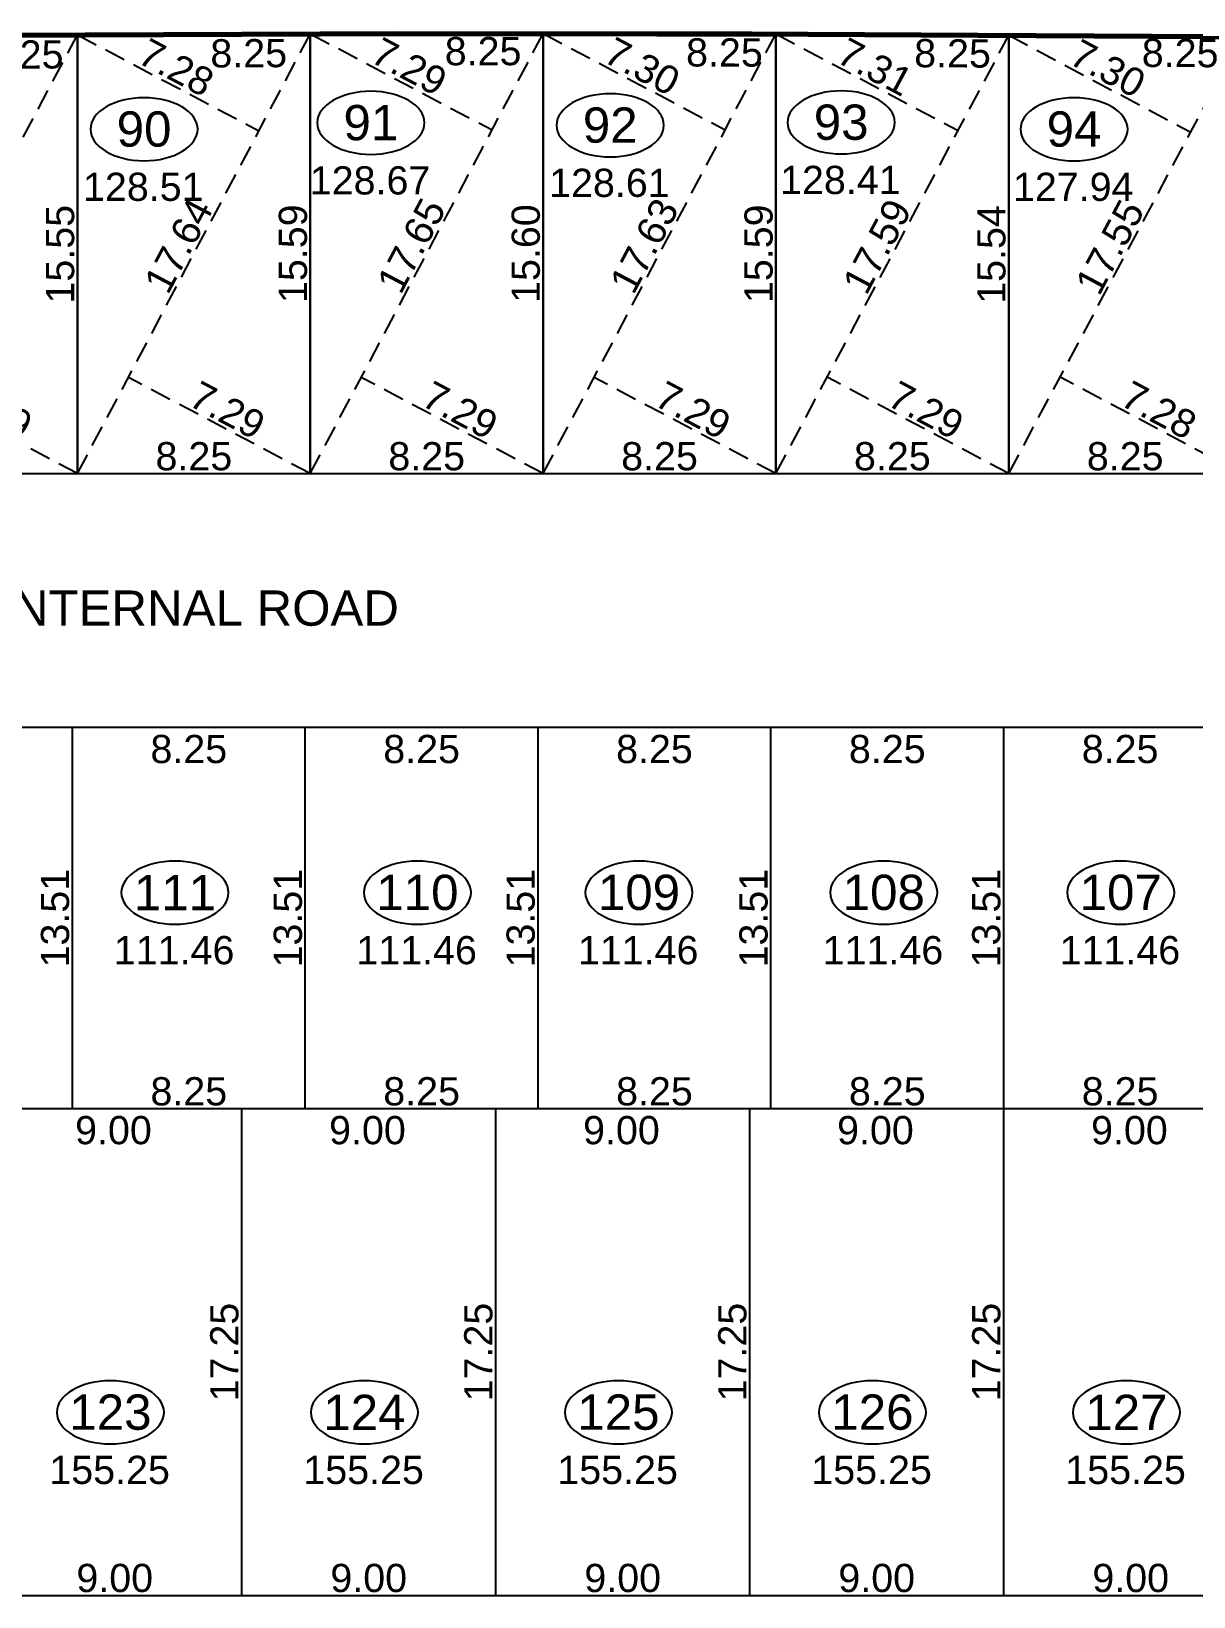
# Model space of a CAD drawing. Header units: millimetres. Extents: x 9625 to 10808, y -1607 to -1252.
# Drawn here: x 10498.4 to 10539.6, y -1369.6 to -1314.1 of the extents above; entities that cross this region are included whole.
import ezdxf

# ---------------------------------------------------------------- set-up
doc = ezdxf.new("R2010")
doc.units = ezdxf.units.MM
doc.header["$LTSCALE"] = 3
doc.header["$MEASUREMENT"] = 0
doc.header["$PDMODE"] = 35
doc.header["$PDSIZE"] = 1
doc.linetypes.add('HIDDEN', pattern=[0.375, 0.25, -0.125])
doc.layers.get('Defpoints').update_dxf_attribs({"linetype": 'HIDDEN'})
for name, color, linetype in [('DIM', 8, 'HIDDEN'), ('DIM1', 8, 'Continuous'), ('PLOT TEXT', 3, 'Continuous'), ('Text', 3, 'Continuous'), ('WALL', 6, 'Continuous')]:
    doc.layers.add(name, color=color, linetype=linetype)
doc.styles.add('ARIAL', font='arial.ttf')
doc.styles.get("Standard").update_dxf_attribs({"font": 'arial.ttf'})
doc.dimstyles.new('ISO-25', dxfattribs={"dimtxt": 1, "dimasz": 1, "dimexe": 0, "dimexo": 0, "dimgap": 0.1, "dimtad": 1, "dimzin": 0, "dimdsep": 46, "dimtxsty": 'Standard', "dimblk": 'NONE', "dimcen": 2.5, "dimse1": 1, "dimse2": 1, "dimclrd": 256, "dimclre": 256, "dimclrt": 3, "dimadec": 0, "dimazin": 0, "dimtfac": 1, "dimtmove": 0, "dimatfit": 3, "dimfxl": 1, "dimarcsym": 0})
doc.dimstyles.get("Standard").update_dxf_attribs({"dimtxt": 1, "dimasz": 0, "dimexe": 0, "dimexo": 0, "dimgap": 0.1, "dimtad": 1, "dimzin": 0, "dimdsep": 46, "dimtxsty": 'Standard', "dimcen": 0, "dimse1": 1, "dimse2": 1, "dimsd1": 1, "dimsd2": 1, "dimclrd": 256, "dimclre": 256, "dimclrt": 3, "dimadec": 0, "dimazin": 0, "dimtfac": 1, "dimtix": 1, "dimtofl": 0, "dimtmove": 2, "dimatfit": 3, "dimfxl": 1, "dimtolj": 1, "dimtzin": 0, "dimlwd": -1, "dimlwe": -1, "dimarcsym": 0})

# ---------------------------------------------------------------- blocks, each defined once
blk = doc.blocks.new('*D989')
at = {"layer": 'Defpoints', "color": 0}
for p in [(10532.888, -1352.321), (10541.138, -1352.321), (10541.138, -1352.321)]:
    blk.add_point(p, dxfattribs=at)
at = {"layer": 'DIM1', "color": 3, "insert": (10537.013, -1351.71), "char_height": 1, "attachment_point": 5}
blk.add_mtext('\\A1;8.25', dxfattribs=at)
blk = doc.blocks.new('*D988')
at = {"layer": 'Defpoints', "color": 0}
for p in [(10532.888, -1338.811), (10541.138, -1338.811), (10541.138, -1338.811)]:
    blk.add_point(p, dxfattribs=at)
at = {"layer": 'DIM1', "color": 3, "insert": (10537.013, -1339.578), "char_height": 1, "attachment_point": 5}
blk.add_mtext('\\A1;8.25', dxfattribs=at)
blk = doc.blocks.new('*D987')
at = {"layer": 'Defpoints', "color": 0}
for p in [(10532.888, -1338.811), (10532.888, -1338.811), (10532.888, -1352.321)]:
    blk.add_point(p, dxfattribs=at)
at = {"layer": 'DIM1', "color": 3, "insert": (10532.278, -1345.566), "char_height": 1, "attachment_point": 5, "rotation": 90}
blk.add_mtext('\\A1;13.51', dxfattribs=at)
blk = doc.blocks.new('*D986')
at = {"layer": 'Defpoints', "color": 0}
for p in [(10524.638, -1352.321), (10532.888, -1352.321), (10532.888, -1352.321)]:
    blk.add_point(p, dxfattribs=at)
at = {"layer": 'DIM1', "color": 3, "insert": (10528.763, -1351.71), "char_height": 1, "attachment_point": 5}
blk.add_mtext('\\A1;8.25', dxfattribs=at)
blk = doc.blocks.new('*D985')
at = {"layer": 'Defpoints', "color": 0}
for p in [(10524.638, -1338.811), (10532.888, -1338.811), (10532.888, -1338.811)]:
    blk.add_point(p, dxfattribs=at)
at = {"layer": 'DIM1', "color": 3, "insert": (10528.763, -1339.578), "char_height": 1, "attachment_point": 5}
blk.add_mtext('\\A1;8.25', dxfattribs=at)
blk = doc.blocks.new('*D984')
at = {"layer": 'Defpoints', "color": 0}
for p in [(10524.638, -1338.811), (10524.638, -1338.811), (10524.638, -1352.321)]:
    blk.add_point(p, dxfattribs=at)
at = {"layer": 'DIM1', "color": 3, "insert": (10524.028, -1345.566), "char_height": 1, "attachment_point": 5, "rotation": 90}
blk.add_mtext('\\A1;13.51', dxfattribs=at)
blk = doc.blocks.new('*D983')
at = {"layer": 'Defpoints', "color": 0}
for p in [(10516.388, -1352.321), (10524.638, -1352.321), (10524.638, -1352.321)]:
    blk.add_point(p, dxfattribs=at)
at = {"layer": 'DIM1', "color": 3, "insert": (10520.513, -1351.71), "char_height": 1, "attachment_point": 5}
blk.add_mtext('\\A1;8.25', dxfattribs=at)
blk = doc.blocks.new('*D982')
at = {"layer": 'Defpoints', "color": 0}
for p in [(10516.388, -1338.811), (10524.638, -1338.811), (10524.638, -1338.811)]:
    blk.add_point(p, dxfattribs=at)
at = {"layer": 'DIM1', "color": 3, "insert": (10520.513, -1339.578), "char_height": 1, "attachment_point": 5}
blk.add_mtext('\\A1;8.25', dxfattribs=at)
blk = doc.blocks.new('*D981')
at = {"layer": 'Defpoints', "color": 0}
for p in [(10516.388, -1338.811), (10516.388, -1338.811), (10516.388, -1352.321)]:
    blk.add_point(p, dxfattribs=at)
at = {"layer": 'DIM1', "color": 3, "insert": (10515.778, -1345.566), "char_height": 1, "attachment_point": 5, "rotation": 90}
blk.add_mtext('\\A1;13.51', dxfattribs=at)
blk = doc.blocks.new('*D980')
at = {"layer": 'Defpoints', "color": 0}
for p in [(10508.138, -1352.321), (10516.388, -1352.321), (10516.388, -1352.321)]:
    blk.add_point(p, dxfattribs=at)
at = {"layer": 'DIM1', "color": 3, "insert": (10512.263, -1351.71), "char_height": 1, "attachment_point": 5}
blk.add_mtext('\\A1;8.25', dxfattribs=at)
blk = doc.blocks.new('*D979')
at = {"layer": 'Defpoints', "color": 0}
for p in [(10508.138, -1338.811), (10516.388, -1338.811), (10516.388, -1338.811)]:
    blk.add_point(p, dxfattribs=at)
at = {"layer": 'DIM1', "color": 3, "insert": (10512.263, -1339.578), "char_height": 1, "attachment_point": 5}
blk.add_mtext('\\A1;8.25', dxfattribs=at)
blk = doc.blocks.new('*D978')
at = {"layer": 'Defpoints', "color": 0}
for p in [(10508.138, -1338.811), (10508.138, -1338.811), (10508.138, -1352.321)]:
    blk.add_point(p, dxfattribs=at)
at = {"layer": 'DIM1', "color": 3, "insert": (10507.528, -1345.566), "char_height": 1, "attachment_point": 5, "rotation": 90}
blk.add_mtext('\\A1;13.51', dxfattribs=at)
blk = doc.blocks.new('*D977')
at = {"layer": 'Defpoints', "color": 0}
for p in [(10499.888, -1352.321), (10508.138, -1352.321), (10508.138, -1352.321)]:
    blk.add_point(p, dxfattribs=at)
at = {"layer": 'DIM1', "color": 3, "insert": (10504.013, -1351.71), "char_height": 1, "attachment_point": 5}
blk.add_mtext('\\A1;8.25', dxfattribs=at)
blk = doc.blocks.new('*D976')
at = {"layer": 'Defpoints', "color": 0}
for p in [(10499.888, -1338.811), (10508.138, -1338.811), (10508.138, -1338.811)]:
    blk.add_point(p, dxfattribs=at)
at = {"layer": 'DIM1', "color": 3, "insert": (10504.013, -1339.578), "char_height": 1, "attachment_point": 5}
blk.add_mtext('\\A1;8.25', dxfattribs=at)
blk = doc.blocks.new('*D975')
at = {"layer": 'Defpoints', "color": 0}
for p in [(10499.888, -1338.811), (10499.888, -1338.811), (10499.888, -1352.321)]:
    blk.add_point(p, dxfattribs=at)
at = {"layer": 'DIM1', "color": 3, "insert": (10499.278, -1345.566), "char_height": 1, "attachment_point": 5, "rotation": 90}
blk.add_mtext('\\A1;13.51', dxfattribs=at)
blk = doc.blocks.new('*D974')
at = {"layer": 'Defpoints', "color": 0}
for p in [(10491.638, -1352.321), (10499.888, -1352.321), (10499.888, -1352.321)]:
    blk.add_point(p, dxfattribs=at)
at = {"layer": 'DIM1', "color": 3, "insert": (10495.763, -1351.71), "char_height": 1, "attachment_point": 5}
blk.add_mtext('\\A1;8.25', dxfattribs=at)
blk = doc.blocks.new('*D973')
at = {"layer": 'Defpoints', "color": 0}
for p in [(10491.638, -1338.811), (10499.888, -1338.811), (10499.888, -1338.811)]:
    blk.add_point(p, dxfattribs=at)
at = {"layer": 'DIM1', "color": 3, "insert": (10495.763, -1339.578), "char_height": 1, "attachment_point": 5}
blk.add_mtext('\\A1;8.25', dxfattribs=at)
blk = doc.blocks.new('*D940')
at = {"layer": 'Defpoints', "color": 0}
for p in [(10532.888, -1352.321), (10541.888, -1352.321), (10541.888, -1352.321)]:
    blk.add_point(p, dxfattribs=at)
at = {"layer": 'DIM1', "color": 3, "insert": (10537.343, -1353.087), "char_height": 1, "attachment_point": 5}
blk.add_mtext('\\A1;9.00', dxfattribs=at)
blk = doc.blocks.new('*D941')
at = {"layer": 'Defpoints', "color": 0}
for p in [(10532.888, -1369.571), (10541.888, -1369.571), (10541.888, -1369.571)]:
    blk.add_point(p, dxfattribs=at)
at = {"layer": 'DIM1', "color": 3, "insert": (10537.388, -1368.96), "char_height": 1, "attachment_point": 5}
blk.add_mtext('\\A1;9.00', dxfattribs=at)
blk = doc.blocks.new('*D937')
at = {"layer": 'Defpoints', "color": 0}
for p in [(10523.888, -1352.321), (10532.888, -1352.321), (10532.888, -1352.321)]:
    blk.add_point(p, dxfattribs=at)
at = {"layer": 'DIM1', "color": 3, "insert": (10528.343, -1353.087), "char_height": 1, "attachment_point": 5}
blk.add_mtext('\\A1;9.00', dxfattribs=at)
blk = doc.blocks.new('*D936')
at = {"layer": 'Defpoints', "color": 0}
for p in [(10532.888, -1352.321), (10532.888, -1352.321), (10532.888, -1369.571)]:
    blk.add_point(p, dxfattribs=at)
at = {"layer": 'DIM1', "color": 3, "insert": (10532.278, -1360.946), "char_height": 1, "attachment_point": 5, "rotation": 90}
blk.add_mtext('\\A1;17.25', dxfattribs=at)
blk = doc.blocks.new('*D938')
at = {"layer": 'Defpoints', "color": 0}
for p in [(10523.888, -1369.571), (10532.888, -1369.571), (10532.888, -1369.571)]:
    blk.add_point(p, dxfattribs=at)
at = {"layer": 'DIM1', "color": 3, "insert": (10528.388, -1368.96), "char_height": 1, "attachment_point": 5}
blk.add_mtext('\\A1;9.00', dxfattribs=at)
blk = doc.blocks.new('*D934')
at = {"layer": 'Defpoints', "color": 0}
for p in [(10514.888, -1352.321), (10523.888, -1352.321), (10523.888, -1352.321)]:
    blk.add_point(p, dxfattribs=at)
at = {"layer": 'DIM1', "color": 3, "insert": (10519.343, -1353.087), "char_height": 1, "attachment_point": 5}
blk.add_mtext('\\A1;9.00', dxfattribs=at)
blk = doc.blocks.new('*D933')
at = {"layer": 'Defpoints', "color": 0}
for p in [(10523.888, -1352.321), (10523.888, -1352.321), (10523.888, -1369.571)]:
    blk.add_point(p, dxfattribs=at)
at = {"layer": 'DIM1', "color": 3, "insert": (10523.278, -1360.946), "char_height": 1, "attachment_point": 5, "rotation": 90}
blk.add_mtext('\\A1;17.25', dxfattribs=at)
blk = doc.blocks.new('*D935')
at = {"layer": 'Defpoints', "color": 0}
for p in [(10514.888, -1369.571), (10523.888, -1369.571), (10523.888, -1369.571)]:
    blk.add_point(p, dxfattribs=at)
at = {"layer": 'DIM1', "color": 3, "insert": (10519.388, -1368.96), "char_height": 1, "attachment_point": 5}
blk.add_mtext('\\A1;9.00', dxfattribs=at)
blk = doc.blocks.new('*D931')
at = {"layer": 'Defpoints', "color": 0}
for p in [(10505.888, -1352.321), (10514.888, -1352.321), (10514.888, -1352.321)]:
    blk.add_point(p, dxfattribs=at)
at = {"layer": 'DIM1', "color": 3, "insert": (10510.343, -1353.087), "char_height": 1, "attachment_point": 5}
blk.add_mtext('\\A1;9.00', dxfattribs=at)
blk = doc.blocks.new('*D930')
at = {"layer": 'Defpoints', "color": 0}
for p in [(10514.888, -1352.321), (10514.888, -1352.321), (10514.888, -1369.571)]:
    blk.add_point(p, dxfattribs=at)
at = {"layer": 'DIM1', "color": 3, "insert": (10514.278, -1360.946), "char_height": 1, "attachment_point": 5, "rotation": 90}
blk.add_mtext('\\A1;17.25', dxfattribs=at)
blk = doc.blocks.new('*D932')
at = {"layer": 'Defpoints', "color": 0}
for p in [(10505.888, -1369.571), (10514.888, -1369.571), (10514.888, -1369.571)]:
    blk.add_point(p, dxfattribs=at)
at = {"layer": 'DIM1', "color": 3, "insert": (10510.388, -1368.96), "char_height": 1, "attachment_point": 5}
blk.add_mtext('\\A1;9.00', dxfattribs=at)
blk = doc.blocks.new('*D928')
at = {"layer": 'Defpoints', "color": 0}
for p in [(10496.888, -1352.321), (10505.888, -1352.321), (10505.888, -1352.321)]:
    blk.add_point(p, dxfattribs=at)
at = {"layer": 'DIM1', "color": 3, "insert": (10501.343, -1353.087), "char_height": 1, "attachment_point": 5}
blk.add_mtext('\\A1;9.00', dxfattribs=at)
blk = doc.blocks.new('*D927')
at = {"layer": 'Defpoints', "color": 0}
for p in [(10505.888, -1352.321), (10505.888, -1352.321), (10505.888, -1369.571)]:
    blk.add_point(p, dxfattribs=at)
at = {"layer": 'DIM1', "color": 3, "insert": (10505.278, -1360.946), "char_height": 1, "attachment_point": 5, "rotation": 90}
blk.add_mtext('\\A1;17.25', dxfattribs=at)
blk = doc.blocks.new('*D929')
at = {"layer": 'Defpoints', "color": 0}
for p in [(10496.888, -1369.571), (10505.888, -1369.571), (10505.888, -1369.571)]:
    blk.add_point(p, dxfattribs=at)
at = {"layer": 'DIM1', "color": 3, "insert": (10501.388, -1368.96), "char_height": 1, "attachment_point": 5}
blk.add_mtext('\\A1;9.00', dxfattribs=at)
blk = doc.blocks.new('*D279')
at = {"layer": 'Defpoints', "color": 0}
for p in [(10533.068, -1314.275), (10539.515, -1317.708), (10539.515, -1317.708)]:
    blk.add_point(p, dxfattribs=at)
at = {"layer": 'DIM', "lineweight": -2}
blk.add_line((10533.068, -1314.275), (10539.515, -1317.708), dxfattribs=at)
at = {"layer": 'DIM', "color": 3, "insert": (10536.579, -1315.452), "char_height": 1, "attachment_point": 5, "rotation": 331.9575}
blk.add_mtext('7.30', dxfattribs=at)
blk = doc.blocks.new('_None')
blk = doc.blocks.new('*D278')
at = {"layer": 'Defpoints', "color": 0}
for p in [(10534.892, -1326.388), (10534.892, -1326.388), (10541.318, -1329.811)]:
    blk.add_point(p, dxfattribs=at)
at = {"layer": 'DIM', "lineweight": -2}
blk.add_line((10541.318, -1329.811), (10534.892, -1326.388), dxfattribs=at)
at = {"layer": 'DIM', "color": 3, "insert": (10538.392, -1327.56), "char_height": 1, "attachment_point": 5, "rotation": 331.9575}
blk.add_mtext('7.28', dxfattribs=at)
blk = doc.blocks.new('*D277')
at = {"layer": 'Defpoints', "color": 0}
for p in [(10541.318, -1314.323), (10541.318, -1314.323), (10533.068, -1329.811)]:
    blk.add_point(p, dxfattribs=at)
at = {"layer": 'DIM', "lineweight": -2}
blk.add_line((10533.068, -1329.811), (10541.318, -1314.323), dxfattribs=at)
at = {"layer": 'DIM', "color": 3, "insert": (10536.654, -1321.78), "char_height": 1, "attachment_point": 5, "rotation": 61.9575}
blk.add_mtext('17.55', dxfattribs=at)
blk = doc.blocks.new('*D276')
at = {"layer": 'Defpoints', "color": 0}
for p in [(10524.818, -1314.225), (10531.274, -1317.654), (10531.274, -1317.654)]:
    blk.add_point(p, dxfattribs=at)
at = {"layer": 'DIM', "lineweight": -2}
blk.add_line((10524.818, -1314.225), (10531.274, -1317.654), dxfattribs=at)
at = {"layer": 'DIM', "color": 3, "insert": (10528.333, -1315.4), "char_height": 1, "attachment_point": 5, "rotation": 332.0311}
blk.add_mtext('7.31', dxfattribs=at)
blk = doc.blocks.new('*D275')
at = {"layer": 'Defpoints', "color": 0}
for p in [(10526.633, -1326.394), (10526.633, -1326.394), (10533.068, -1329.811)]:
    blk.add_point(p, dxfattribs=at)
at = {"layer": 'DIM', "lineweight": -2}
blk.add_line((10533.068, -1329.811), (10526.633, -1326.394), dxfattribs=at)
at = {"layer": 'DIM', "color": 3, "insert": (10530.137, -1327.563), "char_height": 1, "attachment_point": 5, "rotation": 332.0311}
blk.add_mtext('7.29', dxfattribs=at)
blk = doc.blocks.new('*D274')
at = {"layer": 'Defpoints', "color": 0}
for p in [(10533.068, -1314.275), (10533.068, -1314.275), (10524.818, -1329.811)]:
    blk.add_point(p, dxfattribs=at)
at = {"layer": 'DIM', "lineweight": -2}
blk.add_line((10524.818, -1329.811), (10533.068, -1314.275), dxfattribs=at)
at = {"layer": 'DIM', "color": 3, "insert": (10528.404, -1321.756), "char_height": 1, "attachment_point": 5, "rotation": 62.0311}
blk.add_mtext('17.59', dxfattribs=at)
blk = doc.blocks.new('*D273')
at = {"layer": 'Defpoints', "color": 0}
for p in [(10516.568, -1314.213), (10523.018, -1317.627), (10523.018, -1317.627)]:
    blk.add_point(p, dxfattribs=at)
at = {"layer": 'DIM', "lineweight": -2}
blk.add_line((10516.568, -1314.213), (10523.018, -1317.627), dxfattribs=at)
at = {"layer": 'DIM', "color": 3, "insert": (10520.079, -1315.38), "char_height": 1, "attachment_point": 5, "rotation": 332.1061}
blk.add_mtext('7.30', dxfattribs=at)
blk = doc.blocks.new('*D272')
at = {"layer": 'Defpoints', "color": 0}
for p in [(10518.374, -1326.4), (10518.374, -1326.4), (10524.818, -1329.811)]:
    blk.add_point(p, dxfattribs=at)
at = {"layer": 'DIM', "lineweight": -2}
blk.add_line((10524.818, -1329.811), (10518.374, -1326.4), dxfattribs=at)
at = {"layer": 'DIM', "color": 3, "insert": (10521.882, -1327.566), "char_height": 1, "attachment_point": 5, "rotation": 332.1061}
blk.add_mtext('7.29', dxfattribs=at)
blk = doc.blocks.new('*D271')
at = {"layer": 'Defpoints', "color": 0}
for p in [(10524.818, -1314.225), (10524.818, -1314.225), (10516.568, -1329.811)]:
    blk.add_point(p, dxfattribs=at)
at = {"layer": 'DIM', "lineweight": -2}
blk.add_line((10516.568, -1329.811), (10524.818, -1314.225), dxfattribs=at)
at = {"layer": 'DIM', "color": 3, "insert": (10520.153, -1321.732), "char_height": 1, "attachment_point": 5, "rotation": 62.1061}
blk.add_mtext('17.63', dxfattribs=at)
blk = doc.blocks.new('*D270')
at = {"layer": 'Defpoints', "color": 0}
for p in [(10508.318, -1314.222), (10514.761, -1317.63), (10514.761, -1317.63)]:
    blk.add_point(p, dxfattribs=at)
at = {"layer": 'DIM', "lineweight": -2}
blk.add_line((10508.318, -1314.222), (10514.761, -1317.63), dxfattribs=at)
at = {"layer": 'DIM', "color": 3, "insert": (10511.825, -1315.386), "char_height": 1, "attachment_point": 5, "rotation": 332.1246}
blk.add_mtext('7.29', dxfattribs=at)
blk = doc.blocks.new('*D269')
at = {"layer": 'Defpoints', "color": 0}
for p in [(10510.122, -1326.401), (10510.122, -1326.401), (10516.568, -1329.811)]:
    blk.add_point(p, dxfattribs=at)
at = {"layer": 'DIM', "lineweight": -2}
blk.add_line((10516.568, -1329.811), (10510.122, -1326.401), dxfattribs=at)
at = {"layer": 'DIM', "color": 3, "insert": (10513.63, -1327.566), "char_height": 1, "attachment_point": 5, "rotation": 332.1246}
blk.add_mtext('7.29', dxfattribs=at)
blk = doc.blocks.new('*D268')
at = {"layer": 'Defpoints', "color": 0}
for p in [(10516.568, -1314.213), (10516.568, -1314.213), (10508.318, -1329.811)]:
    blk.add_point(p, dxfattribs=at)
at = {"layer": 'DIM', "lineweight": -2}
blk.add_line((10508.318, -1329.811), (10516.568, -1314.213), dxfattribs=at)
at = {"layer": 'DIM', "color": 3, "insert": (10511.904, -1321.727), "char_height": 1, "attachment_point": 5, "rotation": 62.1246}
blk.add_mtext('17.65', dxfattribs=at)
blk = doc.blocks.new('*D267')
at = {"layer": 'Defpoints', "color": 0}
for p in [(10500.068, -1314.257), (10506.499, -1317.66), (10506.499, -1317.66)]:
    blk.add_point(p, dxfattribs=at)
at = {"layer": 'DIM', "lineweight": -2}
blk.add_line((10500.068, -1314.257), (10506.499, -1317.66), dxfattribs=at)
at = {"layer": 'DIM', "color": 3, "insert": (10503.569, -1315.418), "char_height": 1, "attachment_point": 5, "rotation": 332.1118}
blk.add_mtext('7.28', dxfattribs=at)
blk = doc.blocks.new('*D266')
at = {"layer": 'Defpoints', "color": 0}
for p in [(10501.873, -1326.4), (10501.873, -1326.4), (10508.318, -1329.811)]:
    blk.add_point(p, dxfattribs=at)
at = {"layer": 'DIM', "lineweight": -2}
blk.add_line((10508.318, -1329.811), (10501.873, -1326.4), dxfattribs=at)
at = {"layer": 'DIM', "color": 3, "insert": (10505.381, -1327.566), "char_height": 1, "attachment_point": 5, "rotation": 332.1118}
blk.add_mtext('7.29', dxfattribs=at)
blk = doc.blocks.new('*D265')
at = {"layer": 'Defpoints', "color": 0}
for p in [(10508.318, -1314.222), (10508.318, -1314.222), (10500.068, -1329.811)]:
    blk.add_point(p, dxfattribs=at)
at = {"layer": 'DIM', "lineweight": -2}
blk.add_line((10500.068, -1329.811), (10508.318, -1314.222), dxfattribs=at)
at = {"layer": 'DIM', "color": 3, "insert": (10503.654, -1321.731), "char_height": 1, "attachment_point": 5, "rotation": 62.1118}
blk.add_mtext('17.64', dxfattribs=at)
blk = doc.blocks.new('*D264')
at = {"layer": 'Defpoints', "color": 0}
for p in [(10493.63, -1326.396), (10493.63, -1326.396), (10500.068, -1329.811)]:
    blk.add_point(p, dxfattribs=at)
at = {"layer": 'DIM', "lineweight": -2}
blk.add_line((10500.068, -1329.811), (10493.63, -1326.396), dxfattribs=at)
at = {"layer": 'DIM', "color": 3, "insert": (10497.135, -1327.564), "char_height": 1, "attachment_point": 5, "rotation": 332.0586}
blk.add_mtext('7.29', dxfattribs=at)
blk = doc.blocks.new('*D262')
at = {"layer": 'Defpoints', "color": 0}
for p in [(10500.068, -1314.257), (10500.068, -1314.257), (10491.818, -1329.811)]:
    blk.add_point(p, dxfattribs=at)
at = {"layer": 'DIM', "lineweight": -2}
blk.add_line((10491.818, -1329.811), (10500.068, -1314.257), dxfattribs=at)
at = {"layer": 'DIM', "color": 3, "insert": (10495.404, -1321.748), "char_height": 1, "attachment_point": 5, "rotation": 62.0586}
blk.add_mtext('17.61', dxfattribs=at)
blk = doc.blocks.new('*D194')
at = {"layer": 'Defpoints', "color": 0}
for p in [(10533.068, -1314.275), (10541.318, -1314.323), (10541.318, -1314.323)]:
    blk.add_point(p, dxfattribs=at)
at = {"layer": 'DIM1', "color": 3, "insert": (10539.141, -1314.908), "char_height": 1, "attachment_point": 5, "rotation": 359.6661}
blk.add_mtext('\\A1;8.25', dxfattribs=at)
blk = doc.blocks.new('*D193')
at = {"layer": 'Defpoints', "color": 0}
for p in [(10524.818, -1314.225), (10533.068, -1314.275), (10533.068, -1314.275)]:
    blk.add_point(p, dxfattribs=at)
at = {"layer": 'DIM1', "color": 3, "insert": (10531.076, -1314.92), "char_height": 1, "attachment_point": 5, "rotation": 359.6583}
blk.add_mtext('\\A1;8.25', dxfattribs=at)
blk = doc.blocks.new('*D192')
at = {"layer": 'Defpoints', "color": 0}
for p in [(10516.568, -1314.213), (10524.818, -1314.225), (10524.818, -1314.225)]:
    blk.add_point(p, dxfattribs=at)
at = {"layer": 'DIM1', "color": 3, "insert": (10522.993, -1314.889), "char_height": 1, "attachment_point": 5, "rotation": 359.9154}
blk.add_mtext('\\A1;8.25', dxfattribs=at)
blk = doc.blocks.new('*D191')
at = {"layer": 'Defpoints', "color": 0}
for p in [(10508.318, -1314.222), (10516.568, -1314.213), (10516.568, -1314.213)]:
    blk.add_point(p, dxfattribs=at)
at = {"layer": 'DIM1', "color": 3, "insert": (10514.441, -1314.843), "char_height": 1, "attachment_point": 5, "rotation": 0.0584}
blk.add_mtext('\\A1;8.25', dxfattribs=at)
blk = doc.blocks.new('*D190')
at = {"layer": 'Defpoints', "color": 0}
for p in [(10500.068, -1314.257), (10508.318, -1314.222), (10508.318, -1314.222)]:
    blk.add_point(p, dxfattribs=at)
at = {"layer": 'DIM1', "color": 3, "insert": (10506.136, -1314.916), "char_height": 1, "attachment_point": 5, "rotation": 0.2426}
blk.add_mtext('\\A1;8.25', dxfattribs=at)
blk = doc.blocks.new('*D189')
at = {"layer": 'Defpoints', "color": 0}
for p in [(10491.818, -1314.289), (10500.068, -1314.257), (10500.068, -1314.257)]:
    blk.add_point(p, dxfattribs=at)
at = {"layer": 'DIM1', "color": 3, "insert": (10498.214, -1314.962), "char_height": 1, "attachment_point": 5, "rotation": 0.2268}
blk.add_mtext('\\A1;8.25', dxfattribs=at)
blk = doc.blocks.new('*D174')
at = {"layer": 'Defpoints', "color": 0}
for p in [(10533.068, -1329.811), (10541.318, -1329.811), (10541.318, -1329.811)]:
    blk.add_point(p, dxfattribs=at)
at = {"layer": 'DIM1', "color": 3, "insert": (10537.193, -1329.2), "char_height": 1, "attachment_point": 5}
blk.add_mtext('\\A1;8.25', dxfattribs=at)
blk = doc.blocks.new('*D173')
at = {"layer": 'Defpoints', "color": 0}
for p in [(10533.068, -1314.275), (10533.068, -1314.275), (10533.068, -1329.811)]:
    blk.add_point(p, dxfattribs=at)
at = {"layer": 'DIM1', "color": 3, "insert": (10532.458, -1322.043), "char_height": 1, "attachment_point": 5, "rotation": 90}
blk.add_mtext('\\A1;15.54', dxfattribs=at)
blk = doc.blocks.new('*D172')
at = {"layer": 'Defpoints', "color": 0}
for p in [(10524.818, -1329.811), (10533.068, -1329.811), (10533.068, -1329.811)]:
    blk.add_point(p, dxfattribs=at)
at = {"layer": 'DIM1', "color": 3, "insert": (10528.943, -1329.2), "char_height": 1, "attachment_point": 5}
blk.add_mtext('\\A1;8.25', dxfattribs=at)
blk = doc.blocks.new('*D171')
at = {"layer": 'Defpoints', "color": 0}
for p in [(10524.818, -1314.225), (10524.818, -1314.225), (10524.818, -1329.811)]:
    blk.add_point(p, dxfattribs=at)
at = {"layer": 'DIM1', "color": 3, "insert": (10524.208, -1322.018), "char_height": 1, "attachment_point": 5, "rotation": 90}
blk.add_mtext('\\A1;15.59', dxfattribs=at)
blk = doc.blocks.new('*D170')
at = {"layer": 'Defpoints', "color": 0}
for p in [(10516.568, -1329.811), (10524.818, -1329.811), (10524.818, -1329.811)]:
    blk.add_point(p, dxfattribs=at)
at = {"layer": 'DIM1', "color": 3, "insert": (10520.693, -1329.2), "char_height": 1, "attachment_point": 5}
blk.add_mtext('\\A1;8.25', dxfattribs=at)
blk = doc.blocks.new('*D169')
at = {"layer": 'Defpoints', "color": 0}
for p in [(10516.568, -1314.213), (10516.568, -1314.213), (10516.568, -1329.811)]:
    blk.add_point(p, dxfattribs=at)
at = {"layer": 'DIM1', "color": 3, "insert": (10515.958, -1322.012), "char_height": 1, "attachment_point": 5, "rotation": 90}
blk.add_mtext('\\A1;15.60', dxfattribs=at)
blk = doc.blocks.new('*D168')
at = {"layer": 'Defpoints', "color": 0}
for p in [(10508.318, -1329.811), (10516.568, -1329.811), (10516.568, -1329.811)]:
    blk.add_point(p, dxfattribs=at)
at = {"layer": 'DIM1', "color": 3, "insert": (10512.443, -1329.2), "char_height": 1, "attachment_point": 5}
blk.add_mtext('\\A1;8.25', dxfattribs=at)
blk = doc.blocks.new('*D167')
at = {"layer": 'Defpoints', "color": 0}
for p in [(10508.318, -1314.222), (10508.318, -1314.222), (10508.318, -1329.811)]:
    blk.add_point(p, dxfattribs=at)
at = {"layer": 'DIM1', "color": 3, "insert": (10507.708, -1322.016), "char_height": 1, "attachment_point": 5, "rotation": 90}
blk.add_mtext('\\A1;15.59', dxfattribs=at)
blk = doc.blocks.new('*D166')
at = {"layer": 'Defpoints', "color": 0}
for p in [(10500.068, -1329.811), (10508.318, -1329.811), (10508.318, -1329.811)]:
    blk.add_point(p, dxfattribs=at)
at = {"layer": 'DIM1', "color": 3, "insert": (10504.193, -1329.2), "char_height": 1, "attachment_point": 5}
blk.add_mtext('\\A1;8.25', dxfattribs=at)
blk = doc.blocks.new('*D165')
at = {"layer": 'Defpoints', "color": 0}
for p in [(10500.068, -1314.257), (10500.068, -1314.257), (10500.068, -1329.811)]:
    blk.add_point(p, dxfattribs=at)
at = {"layer": 'DIM1', "color": 3, "insert": (10499.458, -1322.034), "char_height": 1, "attachment_point": 5, "rotation": 90}
blk.add_mtext('\\A1;15.55', dxfattribs=at)
blk = doc.blocks.new('*D164')
at = {"layer": 'Defpoints', "color": 0}
for p in [(10491.818, -1329.811), (10500.068, -1329.811), (10500.068, -1329.811)]:
    blk.add_point(p, dxfattribs=at)
at = {"layer": 'DIM1', "color": 3, "insert": (10495.943, -1329.2), "char_height": 1, "attachment_point": 5}
blk.add_mtext('\\A1;8.25', dxfattribs=at)

msp = doc.modelspace()

# ---------------------------------------------------------------- linework, layer by layer
at = {"layer": 'PLOT TEXT', "extrusion": (0, 0, -1)}
for centre in [(10502.4276, -1317.6048), (10510.4642, -1317.3779), (10518.945, -1317.464), (10527.1293, -1317.3625), (10535.3811, -1317.6057), (10503.521, -1344.6614), (10512.1141, -1344.6614), (10519.9636, -1344.6614), (10528.6393, -1344.6614), (10537.0347, -1344.6614), (10501.2359, -1363.0836), (10510.2359, -1363.0836), (10519.2359, -1363.0836), (10528.2359, -1363.0836), (10537.2359, -1363.0836)]:
    msp.add_ellipse(centre, major_axis=(1.9004, 0), ratio=0.5882805, dxfattribs=at)
at = {"layer": 'WALL', "lineweight": 25}
for p, q in [((10500.0683, -1329.8109), (10500.0683, -1314.2566)), ((10500.0683, -1314.2566), (10500.0683, -1329.8109)), ((10508.3183, -1329.8109), (10508.3183, -1314.2217)), ((10508.3183, -1314.2217), (10508.3183, -1329.8109)), ((10516.5683, -1329.8109), (10516.5683, -1314.2133)), ((10516.5683, -1314.2133), (10516.5683, -1329.8109)), ((10524.8183, -1329.8109), (10524.8183, -1314.2254)), ((10524.8183, -1314.2254), (10524.8183, -1329.8109)), ((10533.0683, -1329.8109), (10533.0683, -1314.2746)), ((10533.0683, -1314.2746), (10533.0683, -1329.8109)), ((10312.3716, -1329.8109), (10591.3884, -1329.8109)), ((10591.3884, -1338.8109), (10454.1384, -1338.8109)), ((10499.8884, -1352.3209), (10499.8884, -1338.8109)), ((10508.1384, -1352.3209), (10508.1384, -1338.8109)), ((10516.3884, -1352.3209), (10516.3884, -1338.8109)), ((10524.6384, -1352.3209), (10524.6384, -1338.8109)), ((10532.8884, -1352.3209), (10532.8884, -1338.8109)), ((10591.3884, -1352.3209), (10449.6384, -1352.3209)), ((10505.8884, -1369.5709), (10505.8884, -1352.3209)), ((10514.8884, -1369.5709), (10514.8884, -1352.3209)), ((10523.8884, -1369.5709), (10523.8884, -1352.3209)), ((10532.8884, -1369.5709), (10532.8884, -1352.3209)), ((10454.1384, -1369.5709), (10586.8884, -1369.5709))]:
    msp.add_line(p, q, dxfattribs=at)
at = {"layer": 'WALL', "color": 5, "linetype": 'Continuous', "lineweight": 70}
msp.add_lwpolyline([(10444.206, -1314.1328), (10451.1522, -1314.171), (10454.9165, -1314.201), (10469.4214, -1314.2891), (10474.4812, -1314.3327), (10477.7718, -1314.361), (10485.9812, -1314.3095), (10494.7692, -1314.279), (10511.454, -1314.2084), (10520.6028, -1314.2171), (10523.9526, -1314.2203), (10531.97, -1314.2681), (10540.2191, -1314.3173), (10549.08, -1314.3611), (10571.4246, -1314.4374), (10580.4186, -1314.4468), (10595.2988, -1314.4441)], dxfattribs=at)

# ---------------------------------------------------------------- texts
at = {"layer": 'PLOT TEXT', "linetype": 'Continuous', "attachment_point": 5, "style": 'ARIAL'}
for s, insert, char_height in [('\\A1;90', (10502.4276, -1317.6048), 1.25), ('\\A1;91', (10510.4642, -1317.3779), 1.25), ('\\A1;92', (10518.945, -1317.464), 1.25), ('\\A1;93', (10527.1293, -1317.3625), 1.25), ('\\A1;94', (10535.3811, -1317.6057), 1.25), ('\\A1;128.51', (10502.3988, -1319.6503), 1), ('\\A1;128.67', (10510.4354, -1319.4235), 1), ('\\A1;128.61', (10518.9162, -1319.5095), 1), ('\\A1;128.41', (10527.1006, -1319.408), 1), ('\\A1;127.94', (10535.3523, -1319.6513), 1), ('\\A1;111', (10503.521, -1344.6614), 1.25), ('\\A1;110', (10512.1141, -1344.6614), 1.25), ('\\A1;109', (10519.9636, -1344.6614), 1.25), ('\\A1;108', (10528.6393, -1344.6614), 1.25), ('\\A1;107', (10537.0347, -1344.6614), 1.25), ('\\A1;111.46', (10503.4922, -1346.7069), 1), ('\\A1;111.46', (10512.0853, -1346.7069), 1), ('\\A1;111.46', (10519.9348, -1346.7069), 1), ('\\A1;111.46', (10528.6106, -1346.7069), 1), ('\\A1;111.46', (10537.0059, -1346.7069), 1), ('\\A1;123', (10501.2359, -1363.0836), 1.25), ('\\A1;124', (10510.2359, -1363.0836), 1.25), ('\\A1;125', (10519.2359, -1363.0836), 1.25), ('\\A1;126', (10528.2359, -1363.0836), 1.25), ('\\A1;127', (10537.2359, -1363.0836), 1.25), ('\\A1;155.25', (10501.2072, -1365.1291), 1), ('\\A1;155.25', (10510.2072, -1365.1291), 1), ('\\A1;155.25', (10519.2072, -1365.1291), 1), ('\\A1;155.25', (10528.2072, -1365.1291), 1), ('\\A1;155.25', (10537.2072, -1365.1291), 1)]:
    msp.add_mtext(s, dxfattribs=dict(at, insert=insert, char_height=char_height))
at = {"layer": 'Text', "linetype": 'Continuous', "insert": (10500.3989, -1334.5853), "char_height": 1.25, "attachment_point": 5, "style": 'ARIAL'}
msp.add_mtext('\\A1;9.00 M.W.INTERNAL ROAD', dxfattribs=at)

# ---------------------------------------------------------------- dimensions: what is measured, and where the dimension line sits
at = {"layer": 'DIM'}
for p1, p2, picture, middle in [((10491.8183, -1329.8109), (10500.0683, -1314.2566), '*D262', (10495.4039, -1321.7477)), ((10500.0683, -1314.2566), (10506.4988, -1317.6597), '*D267', (10503.5692, -1315.4185)), ((10500.0683, -1329.8109), (10508.3183, -1314.2217), '*D265', (10503.6536, -1321.7307)), ((10508.3183, -1314.2217), (10514.7613, -1317.6295), '*D270', (10511.8253, -1315.3859)), ((10508.3183, -1329.8109), (10516.5683, -1314.2133), '*D268', (10511.9036, -1321.7266)), ((10516.5683, -1314.2133), (10523.0176, -1317.6271), '*D273', (10520.0788, -1315.3803)), ((10516.5683, -1329.8109), (10524.8183, -1314.2254), '*D271', (10520.1533, -1321.7324)), ((10524.8183, -1314.2254), (10531.274, -1317.6535), '*D276', (10528.3327, -1315.3999)), ((10524.8183, -1329.8109), (10533.0683, -1314.2746), '*D274', (10528.404, -1321.7564)), ((10533.0683, -1314.2746), (10539.5148, -1317.7085), '*D279', (10536.5788, -1315.4524)), ((10533.0683, -1329.8109), (10541.3183, -1314.3227), '*D277', (10536.6544, -1321.7798)), ((10500.0683, -1329.8109), (10493.6296, -1326.3959), '*D264', (10497.135, -1327.564)), ((10508.3183, -1329.8109), (10501.8733, -1326.4002), '*D266', (10505.3814, -1327.5659)), ((10516.5683, -1329.8109), (10510.1218, -1326.4012), '*D269', (10513.6305, -1327.5664)), ((10524.8183, -1329.8109), (10518.374, -1326.3997), '*D272', (10521.8818, -1327.5657)), ((10533.0683, -1329.8109), (10526.6329, -1326.3937), '*D275', (10530.1369, -1327.5631)), ((10541.3183, -1329.8109), (10534.8917, -1326.3877), '*D278', (10538.392, -1327.5605))]:
    dim = msp.add_aligned_dim(p1=p1, p2=p2, distance=0, dimstyle='ISO-25', dxfattribs=at)
    dim.commit()
    dim.dimension.update_dxf_attribs({"geometry": picture, "text_midpoint": middle})
at = {"layer": 'DIM1'}
for base, p1, p2, angle, picture, middle in [((10500.0683, -1314.2566), (10491.8183, -1314.2892), (10500.0683, -1314.2566), 0.22679, '*D189', (10498.2142, -1314.9618)), ((10508.3183, -1314.2217), (10500.0683, -1314.2566), (10508.3183, -1314.2217), 0.24255, '*D190', (10506.1364, -1314.9158)), ((10516.5683, -1314.2133), (10508.3183, -1314.2217), (10516.5683, -1314.2133), 0.05845, '*D191', (10514.4414, -1314.8426)), ((10524.8183, -1314.2254), (10516.5683, -1314.2133), (10524.8183, -1314.2254), 359.91542, '*D192', (10522.9929, -1314.8886)), ((10533.0683, -1314.2746), (10524.8183, -1314.2254), (10533.0683, -1314.2746), 359.65832, '*D193', (10531.0756, -1314.9201)), ((10541.3183, -1314.3227), (10533.0683, -1314.2746), (10541.3183, -1314.3227), 359.66608, '*D194', (10539.1413, -1314.9078)), ((10499.8884, -1338.8109), (10491.6384, -1338.8109), (10499.8884, -1338.8109), 0, '*D973', (10495.7634, -1339.578)), ((10508.1384, -1338.8109), (10499.8884, -1338.8109), (10508.1384, -1338.8109), 0, '*D976', (10504.0134, -1339.578)), ((10516.3884, -1338.8109), (10508.1384, -1338.8109), (10516.3884, -1338.8109), 0, '*D979', (10512.2634, -1339.578)), ((10524.6384, -1338.8109), (10516.3884, -1338.8109), (10524.6384, -1338.8109), 0, '*D982', (10520.5134, -1339.578)), ((10532.8884, -1338.8109), (10524.6384, -1338.8109), (10532.8884, -1338.8109), 0, '*D985', (10528.7634, -1339.578)), ((10541.1384, -1338.8109), (10532.8884, -1338.8109), (10541.1384, -1338.8109), 0, '*D988', (10537.0134, -1339.578)), ((10505.8884, -1352.3209), (10496.8884, -1352.3209), (10505.8884, -1352.3209), 0, '*D928', (10501.3428, -1353.0869)), ((10514.8884, -1352.3209), (10505.8884, -1352.3209), (10514.8884, -1352.3209), 0, '*D931', (10510.3428, -1353.0869)), ((10523.8884, -1352.3209), (10514.8884, -1352.3209), (10523.8884, -1352.3209), 0, '*D934', (10519.3428, -1353.0869)), ((10532.8884, -1352.3209), (10523.8884, -1352.3209), (10532.8884, -1352.3209), 0, '*D937', (10528.3428, -1353.0869)), ((10541.8884, -1352.3209), (10532.8884, -1352.3209), (10541.8884, -1352.3209), 0, '*D940', (10537.3428, -1353.0869))]:
    dim = msp.add_linear_dim(base=base, p1=p1, p2=p2, angle=angle, dimstyle='Standard', dxfattribs=at)
    dim.commit()
    dim.dimension.update_dxf_attribs({"geometry": picture, "text_midpoint": middle, "dimtype": 129})
for p1, p2, picture, middle in [((10500.0683, -1329.8109), (10500.0683, -1314.2566), '*D165', (10499.4577, -1322.0338)), ((10508.3183, -1329.8109), (10508.3183, -1314.2217), '*D167', (10507.7077, -1322.0163)), ((10516.5683, -1329.8109), (10516.5683, -1314.2133), '*D169', (10515.9577, -1322.0121)), ((10524.8183, -1329.8109), (10524.8183, -1314.2254), '*D171', (10524.2077, -1322.0182)), ((10533.0683, -1329.8109), (10533.0683, -1314.2746), '*D173', (10532.4577, -1322.0428)), ((10491.8183, -1329.8109), (10500.0683, -1329.8109), '*D164', (10495.9433, -1329.2004)), ((10500.0683, -1329.8109), (10508.3183, -1329.8109), '*D166', (10504.1933, -1329.2004)), ((10508.3183, -1329.8109), (10516.5683, -1329.8109), '*D168', (10512.4433, -1329.2004)), ((10516.5683, -1329.8109), (10524.8183, -1329.8109), '*D170', (10520.6933, -1329.2004)), ((10524.8183, -1329.8109), (10533.0683, -1329.8109), '*D172', (10528.9433, -1329.2004)), ((10533.0683, -1329.8109), (10541.3183, -1329.8109), '*D174', (10537.1933, -1329.2004)), ((10499.8884, -1352.3209), (10499.8884, -1338.8109), '*D975', (10499.2775, -1345.5659)), ((10508.1384, -1352.3209), (10508.1384, -1338.8109), '*D978', (10507.5275, -1345.5659)), ((10516.3884, -1352.3209), (10516.3884, -1338.8109), '*D981', (10515.7775, -1345.5659)), ((10524.6384, -1352.3209), (10524.6384, -1338.8109), '*D984', (10524.0275, -1345.5659)), ((10532.8884, -1352.3209), (10532.8884, -1338.8109), '*D987', (10532.2775, -1345.5659)), ((10491.6384, -1352.3209), (10499.8884, -1352.3209), '*D974', (10495.7634, -1351.7104)), ((10499.8884, -1352.3209), (10508.1384, -1352.3209), '*D977', (10504.0134, -1351.7104)), ((10508.1384, -1352.3209), (10516.3884, -1352.3209), '*D980', (10512.2634, -1351.7104)), ((10516.3884, -1352.3209), (10524.6384, -1352.3209), '*D983', (10520.5134, -1351.7104)), ((10524.6384, -1352.3209), (10532.8884, -1352.3209), '*D986', (10528.7634, -1351.7104)), ((10532.8884, -1352.3209), (10541.1384, -1352.3209), '*D989', (10537.0134, -1351.7104)), ((10505.8884, -1369.5709), (10505.8884, -1352.3209), '*D927', (10505.2779, -1360.9459)), ((10514.8884, -1369.5709), (10514.8884, -1352.3209), '*D930', (10514.2779, -1360.9459)), ((10523.8884, -1369.5709), (10523.8884, -1352.3209), '*D933', (10523.2779, -1360.9459)), ((10532.8884, -1369.5709), (10532.8884, -1352.3209), '*D936', (10532.2779, -1360.9459)), ((10496.8884, -1369.5709), (10505.8884, -1369.5709), '*D929', (10501.3884, -1368.9604)), ((10505.8884, -1369.5709), (10514.8884, -1369.5709), '*D932', (10510.3884, -1368.9604)), ((10514.8884, -1369.5709), (10523.8884, -1369.5709), '*D935', (10519.3884, -1368.9604)), ((10523.8884, -1369.5709), (10532.8884, -1369.5709), '*D938', (10528.3884, -1368.9604)), ((10532.8884, -1369.5709), (10541.8884, -1369.5709), '*D941', (10537.3884, -1368.9604))]:
    dim = msp.add_aligned_dim(p1=p1, p2=p2, distance=0, dimstyle='Standard', dxfattribs=at)
    dim.commit()
    dim.dimension.update_dxf_attribs({"geometry": picture, "text_midpoint": middle})

doc.saveas('drawing.dxf')
